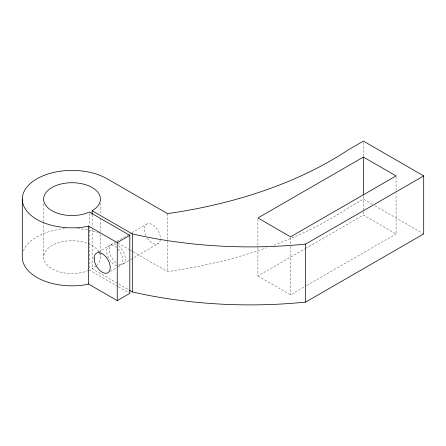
<?xml version="1.0" encoding="UTF-8"?>
<svg xmlns="http://www.w3.org/2000/svg" width="446" height="446" viewBox="0 0 446 446"><rect width="100%" height="100%" fill="white"/><g stroke="black" fill="none" stroke-linecap="round" stroke-linejoin="round"><path stroke-width="0.33" stroke-dasharray="2.23 1.67" d="M98.287 252.051L109.053 245.835M110.987 244.798L116.35 241.699M116.947 241.353L128.866 234.473M129.463 234.128L131.252 233.096M131.849 232.751L146.154 224.494M123.509 263.664L130.065 259.879M130.661 259.539L158.676 243.365M110.251 271.397L117.432 267.254M118.028 266.909L120.42 265.526M257.916 247.669L257.916 275.985L304.936 248.835M305.538 248.489L363.412 215.078L396.07 233.927L396.07 193.185M257.916 275.985L290.569 294.839L306.246 285.791M306.848 285.44L396.07 233.927M88.676 270.265L86.245 271.341A28.421 16.407 0 0 1 49.952 267.461A28.421 16.407 0 0 1 50.911 246.159A28.421 16.407 0 0 1 87.505 243.371M372.455 204.346L363.412 199.122L348.343 207.825A350.216 202.194 0 0 1 272.183 245.763M374.869 205.734L423.7 233.927M118.051 243.092L130.109 250.055M130.711 250.401L132.518 251.449M133.125 251.795L167.484 271.636A350.216 202.194 0 0 0 266.474 247.82M92.127 229.372L92.127 268.732L128.721 289.861M117.889 286.505L89.284 269.992L89.284 225.793M118.485 286.85L129.808 293.39M396.07 176.61L396.07 190.42M363.412 142.491L363.412 156.998M363.412 196.363L363.412 210.93M363.412 211.621L363.412 215.078M290.569 237.517L290.569 245.807M290.569 246.499L290.569 294.839M257.916 219.354L257.916 246.978M167.484 213.623L167.484 271.636M100.45 203.264L100.45 214.314M100.45 218.456L100.45 231.58M100.45 234.345L100.45 252.297M100.45 252.988L100.45 257.13M92.127 214.866L92.127 226.607M89.284 213.366L89.284 225.107M43.613 203.956L43.613 221.222M43.613 221.913L43.613 257.13M23.437 251.02A49.735 28.711 0 0 1 66.566 228.592M77.498 228.592A49.735 28.711 0 0 1 96.899 232.266M97.551 232.489A49.735 28.711 0 0 1 99.491 233.191M99.486 252.888A28.421 16.407 0 0 1 97.156 264.801M96.224 265.744A28.421 16.407 0 0 1 92.127 268.732M88.124 243.611A28.421 16.407 0 0 1 98.861 251.717M116.819 265.849A11.367 6.562 60 0 1 106.7 251.343A11.367 6.562 60 0 1 116.306 247.485M118.006 249.091A11.367 6.562 60 0 1 122.761 259.828A11.367 6.562 60 0 1 118.753 266.039M118.48 245.774A11.367 6.562 60 0 1 125.281 259.087A11.367 6.562 60 0 1 118.112 263.96M116.016 262.688A11.367 6.562 60 0 1 109.214 249.375A11.367 6.562 60 0 1 116.384 244.503M160.359 239.937A11.367 6.562 60 0 1 147.375 238.248M145.926 235.661A11.367 6.562 60 0 1 150.007 223.68A11.367 6.562 60 0 1 160.448 238.783"/><path stroke-width="0.67" d="M129.318 290.207L132.317 291.94A320.139 184.828 0 0 0 174.325 299.645L188.68 301.463A320.139 184.828 0 0 0 305.638 302.087L423.7 233.927L423.7 175.919L363.412 141.114L348.343 149.811A350.216 202.194 0 0 1 167.484 213.623L107.202 178.818A49.735 28.711 0 0 0 23.995 191.691A49.735 28.711 0 0 0 84.907 226.858L88.459 226.005L117.248 242.63L129.808 235.376L129.808 293.39L117.248 300.637L88.459 284.018L84.907 284.866A49.735 28.711 0 0 1 22.3 257.13L22.3 199.122M363.412 157.064L257.916 217.977L290.569 236.826L396.07 175.919L363.412 157.064L363.412 195.047M129.808 235.376L89.284 211.984L86.245 213.333A28.421 16.407 0 0 1 43.725 200.549A28.421 16.407 0 0 1 81.752 183.702A28.421 16.407 0 0 1 92.127 210.724L132.317 233.927A320.139 184.828 0 0 0 174.325 241.637L188.68 243.455A320.139 184.828 0 0 0 305.638 244.079L423.7 175.919M305.638 244.079L305.638 302.087M132.317 233.927L132.317 291.94M117.248 242.63L117.248 300.637M92.127 210.724L92.127 214.175M88.459 226.005L88.459 284.018M94.139 258.29A11.367 6.562 60 0 0 106.193 273.292A11.367 6.562 60 0 0 106.193 257.214A11.367 6.562 60 0 0 94.139 258.29"/></g></svg>
